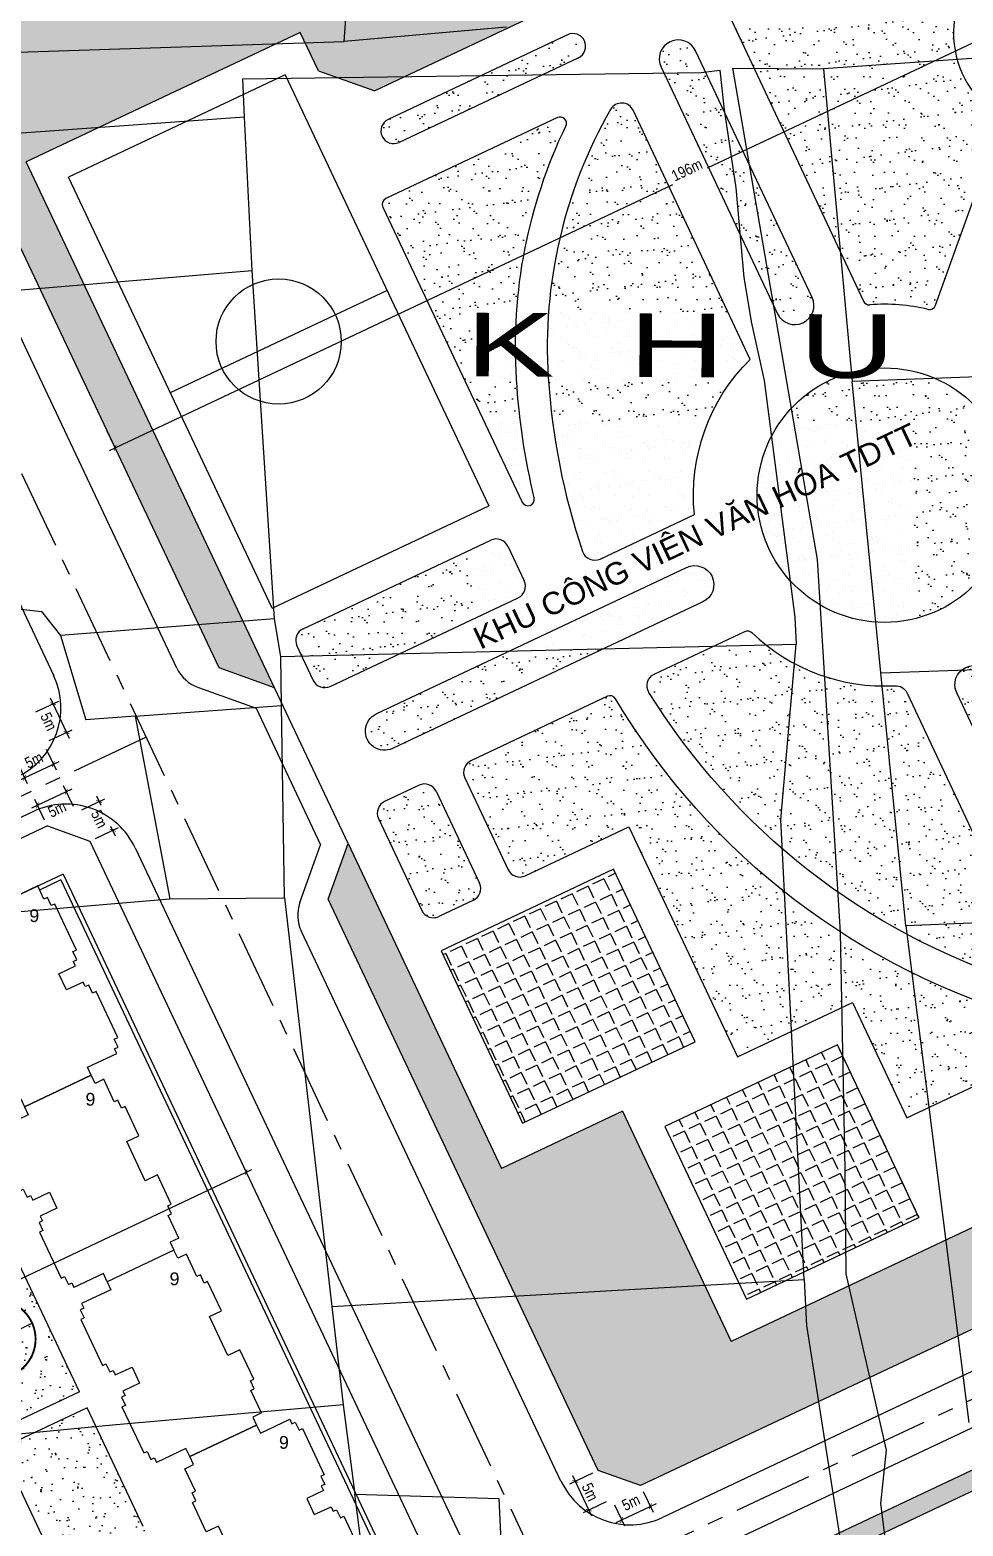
# Model space of a CAD drawing. Extents: x 597165 to 598689, y 1181586 to 1183364.
# Drawn here: x 597541.5 to 597688.1, y 1182225.7 to 1182460.9 of the extents above; entities that cross this region are included whole.
import ezdxf
from ezdxf.enums import TextEntityAlignment as Align

# ---------------------------------------------------------------- set-up
doc = ezdxf.new("R2010")
doc.units = 0
doc.header["$MEASUREMENT"] = 0
doc.linetypes.add('CENTER', pattern=[2, 1.25, -0.25, 0.25, -0.25])
doc.layers.get('0').update_dxf_attribs({"linetype": 'CONTINUOUS'})
doc.layers.get('DEFPOINTS').update_dxf_attribs({"color": 8, "linetype": 'CONTINUOUS'})
for name, color, linetype in [('DIM-T', 7, 'CONTINUOUS'), ('DTEXT', 7, 'CONTINUOUS'), ('HA-CAY-XANH-KO', 3, 'CONTINUOUS'), ('HA-SAN', 41, 'CONTINUOUS'), ('NEN-HT', 8, 'CONTINUOUS'), ('NET-04', 4, 'CONTINUOUS'), ('NET-LE-CO', 3, 'CONTINUOUS'), ('NET-LENGOAI', 4, 'CONTINUOUS'), ('NET-LETRONG', 5, 'CONTINUOUS'), ('NET-TIM', 2, 'CENTER')]:
    doc.layers.add(name, color=color, linetype=linetype)
doc.styles.add('VHEL-B', font='VHELVEB.TTF')
doc.styles.add('VHEL-C-R', font='VHELVCN.TTF')
doc.styles.add('VHEL-R', font='VHELVEN.TTF')
doc.dimstyles.new('TL1000', dxfattribs={"dimscale": 0, "dimtxt": 2, "dimasz": 0.7, "dimexe": 1, "dimexo": 1, "dimgap": 0.5, "dimtad": 1, "dimdec": 1, "dimzin": 12, "dimtxsty": 'VHEL-C-R', "dimblk1": 'ARCHTICK', "dimblk2": 'ARCHTICK', "dimsah": 1, "dimcen": -0.09, "dimdle": 1, "dimclrd": 256, "dimclre": 256, "dimclrt": 256, "dimazin": 3, "dimtfac": 0.005, "dimtdec": 1, "dimtix": 1, "dimtmove": 0, "dimatfit": 3, "dimtolj": 1, "dimtzin": 0})
pattern_1 = [(37.26582263, (0, 0), (-0.11023521, 3.854130278), [0, -3.04, 0, -3.4, 0, -3.25]), (7.26582263, (0, 0), (3.562592942, 5.629778284), [0, -1.64, 0, -2.74, 0, -1.05]), (327.26582263, (-2.46, 0.01), (6.228277961, -0.014137947), [0, -1, 0, -3.6, 0, -4.7]), (317.26582263, (-2.46, 0.01), (6.019377384, 1.73076346), [0, -0.5, 0, -2.36, 0, -2.7])]

# ---------------------------------------------------------------- blocks, each defined once
blk = doc.blocks.new('_ARCHTICK')
at = {"color": 0, "linetype": 'BYBLOCK', "const_width": 0.15}
blk.add_lwpolyline([(-0.5, -0.5), (0.5, 0.5)], dxfattribs=at)
blk = doc.blocks.new('*D189')
at = {"linetype": 'BYBLOCK'}
for p, q in [((597662.85, 1182530.97), (597659.23, 1182529.26)), ((597659.71, 1182530.59), (597771.36, 1182294.22)), ((597773.64, 1182296.4), (597770.03, 1182294.69))]:
    blk.add_line(p, q, dxfattribs=at)
at = {"layer": 'DEFPOINTS', "color": 0, "linetype": 'BYBLOCK'}
for p in [(597663.75, 1182531.4), (597774.55, 1182296.83), (597770.93, 1182295.12)]:
    blk.add_point(p, dxfattribs=at)
at = {"linetype": 'BYBLOCK', "xscale": 0.7, "yscale": 0.7, "zscale": 0.7}
for p, rotation in [((597660.14, 1182529.69), 115.2825172520224), ((597770.93, 1182295.12), 295.2825172520224)]:
    blk.add_blockref('_ARCHTICK', p, dxfattribs=dict(at, rotation=rotation))
at = {"linetype": 'BYBLOCK', "insert": (597716.79, 1182413), "char_height": 1.75, "attachment_point": 5, "rotation": 295.2825, "style": 'VHEL-C-R'}
blk.add_mtext('\\A1;259.4m', dxfattribs=at)
blk = doc.blocks.new('*D188')
at = {"linetype": 'BYBLOCK'}
for p, q in [((597730.79, 1182481.59), (597732.5, 1182477.97)), ((597732.98, 1182479.3), (597647.9, 1182439.12)), ((597553.94, 1182394.74), (597642.46, 1182436.55)), ((597553.56, 1182397.88), (597555.27, 1182394.26))]:
    blk.add_line(p, q, dxfattribs=at)
at = {"layer": 'DEFPOINTS', "color": 0, "linetype": 'BYBLOCK'}
for p in [(597730.36, 1182482.49), (597732.07, 1182478.87), (597553.14, 1182398.78)]:
    blk.add_point(p, dxfattribs=at)
at = {"linetype": 'BYBLOCK', "xscale": 0.7, "yscale": 0.7, "zscale": 0.7}
for p, rotation in [((597732.07, 1182478.87), 25.28251725400536), ((597554.85, 1182395.17), 205.2825172540053)]:
    blk.add_blockref('_ARCHTICK', p, dxfattribs=dict(at, rotation=rotation))
at = {"linetype": 'BYBLOCK', "insert": (597644.69, 1182438.87), "char_height": 1.75, "attachment_point": 5, "rotation": 25.2825, "style": 'VHEL-C-R'}
blk.add_mtext('\\A1;196m', dxfattribs=at)
blk = doc.blocks.new('*D134')
at = {"linetype": 'BYBLOCK'}
for p, q in [((597544.02, 1182347.83), (597545.56, 1182344.57)), ((597539.5, 1182345.7), (597541.04, 1182342.44)), ((597539.71, 1182342.91), (597546.04, 1182345.9))]:
    blk.add_line(p, q, dxfattribs=at)
at = {"layer": 'DEFPOINTS', "color": 0, "linetype": 'BYBLOCK'}
for p in [(597543.6, 1182348.74), (597539.08, 1182346.6), (597545.14, 1182345.48)]:
    blk.add_point(p, dxfattribs=at)
at = {"linetype": 'BYBLOCK', "xscale": 0.7, "yscale": 0.7, "zscale": 0.7}
for p, rotation in [((597540.62, 1182343.34), 205.282517252757), ((597545.14, 1182345.48), 25.28251725275693)]:
    blk.add_blockref('_ARCHTICK', p, dxfattribs=dict(at, rotation=rotation))
at = {"linetype": 'BYBLOCK', "insert": (597542.08, 1182346.1), "char_height": 1.75, "attachment_point": 5, "rotation": 25.2825, "style": 'VHEL-C-R'}
blk.add_mtext('\\A1;5m', dxfattribs=at)
blk = doc.blocks.new('*D133')
at = {"linetype": 'BYBLOCK'}
for p, q in [((597544.65, 1182355.87), (597547.64, 1182349.54)), ((597542.37, 1182353.69), (597545.98, 1182355.39)), ((597544.5, 1182349.16), (597548.12, 1182350.87))]:
    blk.add_line(p, q, dxfattribs=at)
at = {"layer": 'DEFPOINTS', "color": 0, "linetype": 'BYBLOCK'}
for p in [(597541.46, 1182353.26), (597543.6, 1182348.74), (597547.21, 1182350.45)]:
    blk.add_point(p, dxfattribs=at)
at = {"linetype": 'BYBLOCK', "xscale": 0.7, "yscale": 0.7, "zscale": 0.7}
for p, rotation in [((597545.08, 1182354.97), 115.2825172599943), ((597547.21, 1182350.45), 295.2825172599943)]:
    blk.add_blockref('_ARCHTICK', p, dxfattribs=dict(at, rotation=rotation))
at = {"linetype": 'BYBLOCK', "insert": (597544.41, 1182352.16), "char_height": 1.75, "attachment_point": 5, "rotation": 295.2825, "style": 'VHEL-C-R'}
blk.add_mtext('\\A1;5m', dxfattribs=at)
blk = doc.blocks.new('*D132')
at = {"linetype": 'BYBLOCK'}
for p, q in [((597541.76, 1182338.58), (597548.09, 1182341.57)), ((597548.3, 1182338.79), (597546.76, 1182342.05)), ((597543.77, 1182336.66), (597542.23, 1182339.92))]:
    blk.add_line(p, q, dxfattribs=at)
at = {"layer": 'DEFPOINTS', "color": 0, "linetype": 'BYBLOCK'}
for p in [(597547.18, 1182341.15), (597548.72, 1182337.89), (597544.2, 1182335.75)]:
    blk.add_point(p, dxfattribs=at)
at = {"linetype": 'BYBLOCK', "xscale": 0.7, "yscale": 0.7, "zscale": 0.7}
for p, rotation in [((597547.18, 1182341.15), 25.28251725872136), ((597542.66, 1182339.01), 205.2825172587214)]:
    blk.add_blockref('_ARCHTICK', p, dxfattribs=dict(at, rotation=rotation))
at = {"linetype": 'BYBLOCK', "insert": (597545.72, 1182338.39), "char_height": 1.75, "attachment_point": 5, "rotation": 25.2825, "style": 'VHEL-C-R'}
blk.add_mtext('\\A1;5m', dxfattribs=at)
blk = doc.blocks.new('*D131')
at = {"linetype": 'BYBLOCK'}
for p, q in [((597549.63, 1182338.31), (597553.24, 1182340.02)), ((597551.91, 1182340.5), (597552.61, 1182339.02)), ((597551.76, 1182333.79), (597555.38, 1182335.5)), ((597554.9, 1182334.17), (597554.2, 1182335.65))]:
    blk.add_line(p, q, dxfattribs=at)
at = {"layer": 'DEFPOINTS', "color": 0, "linetype": 'BYBLOCK'}
for p in [(597552.34, 1182339.6), (597548.72, 1182337.89), (597550.86, 1182333.37)]:
    blk.add_point(p, dxfattribs=at)
at = {"linetype": 'BYBLOCK', "xscale": 0.7, "yscale": 0.7, "zscale": 0.7}
for p, rotation in [((597552.34, 1182339.6), 115.2825172516175), ((597554.47, 1182335.07), 295.2825172516174)]:
    blk.add_blockref('_ARCHTICK', p, dxfattribs=dict(at, rotation=rotation))
at = {"linetype": 'BYBLOCK', "insert": (597552.36, 1182336.84), "char_height": 1.75, "attachment_point": 5, "rotation": 295.2825, "style": 'VHEL-C-R'}
blk.add_mtext('\\A1;5m', dxfattribs=at)
blk = doc.blocks.new('*D105')
at = {"linetype": 'BYBLOCK'}
for p, q in [((597637.84, 1182231.15), (597639.38, 1182227.89)), ((597633.32, 1182229.02), (597634.86, 1182225.76)), ((597639.86, 1182229.22), (597633.53, 1182226.23))]:
    blk.add_line(p, q, dxfattribs=at)
at = {"layer": 'DEFPOINTS', "color": 0, "linetype": 'BYBLOCK'}
for p in [(597637.41, 1182232.06), (597632.89, 1182229.92), (597634.43, 1182226.66)]:
    blk.add_point(p, dxfattribs=at)
at = {"linetype": 'BYBLOCK', "xscale": 0.7, "yscale": 0.7, "zscale": 0.7}
for p, rotation in [((597638.95, 1182228.8), 25.28251725402993), ((597634.43, 1182226.66), 205.2825172540299)]:
    blk.add_blockref('_ARCHTICK', p, dxfattribs=dict(at, rotation=rotation))
at = {"linetype": 'BYBLOCK', "insert": (597635.9, 1182229.42), "char_height": 1.75, "attachment_point": 5, "rotation": 25.2825, "style": 'VHEL-C-R'}
blk.add_mtext('\\A1;5m', dxfattribs=at)
blk = doc.blocks.new('*D104')
at = {"linetype": 'BYBLOCK'}
for p, q in [((597629.85, 1182234.02), (597626.24, 1182232.31)), ((597626.71, 1182233.64), (597629.7, 1182227.31)), ((597631.99, 1182229.49), (597628.37, 1182227.79))]:
    blk.add_line(p, q, dxfattribs=at)
at = {"layer": 'DEFPOINTS', "color": 0, "linetype": 'BYBLOCK'}
for p in [(597630.76, 1182234.44), (597632.89, 1182229.92), (597629.28, 1182228.21)]:
    blk.add_point(p, dxfattribs=at)
at = {"linetype": 'BYBLOCK', "xscale": 0.7, "yscale": 0.7, "zscale": 0.7}
for p, rotation in [((597627.14, 1182232.73), 115.2825172467925), ((597629.28, 1182228.21), 295.2825172467925)]:
    blk.add_blockref('_ARCHTICK', p, dxfattribs=dict(at, rotation=rotation))
at = {"linetype": 'BYBLOCK', "insert": (597629.47, 1182231.07), "char_height": 1.75, "attachment_point": 5, "rotation": 295.2825, "style": 'VHEL-C-R'}
blk.add_mtext('\\A1;5m', dxfattribs=at)
blk = doc.blocks.new('A$C4397129B')
at = {"layer": 'NET-04', "linetype": 'CONTINUOUS'}
for p, q in [((0, 19.4), (0, 1.2)), ((2.3, 19.4), (0, 19.4)), ((2.3, 20), (2.3, 19.4)), ((3.7, 20), (2.3, 20)), ((3.7, 20.6), (3.7, 20)), ((11.7, 20.6), (3.7, 20.6)), ((11.7, 20), (11.7, 20.6)), ((13.1, 20), (11.7, 20)), ((13.1, 19.4), (13.1, 20)), ((13.9, 19.4), (13.1, 19.4)), ((13.9, 16.5), (13.9, 19.4)), ((16.7, 19.4), (16.7, 16.5)), ((17.5, 19.4), (16.7, 19.4)), ((17.5, 20), (17.5, 19.4)), ((18.9, 20), (17.5, 20)), ((18.9, 20.6), (18.9, 20)), ((26.9, 20.6), (18.9, 20.6)), ((26.9, 20), (26.9, 20.6)), ((28.3, 20), (26.9, 20)), ((28.3, 19.4), (28.3, 20)), ((29.1, 19.4), (28.3, 19.4)), ((29.1, 14.3), (29.1, 19.4)), ((16.7, 16.5), (13.9, 16.5)), ((30.5, 14.3), (29.1, 14.3)), ((30.5, 2.7), (30.5, 14.3)), ((29.1, 2.7), (30.5, 2.7)), ((29.1, 1.2), (29.1, 2.7)), ((0, 1.2), (5.4, 1.2)), ((5.4, 1.2), (5.4, 0.6)), ((5.4, 0.6), (6.8, 0.6)), ((6.8, 0.6), (6.8, 0)), ((6.8, 0), (11.9, 0)), ((11.9, 2.1), (18.7, 2.1)), ((11.9, 0), (11.9, 2.1)), ((18.7, 2.1), (18.7, 0)), ((18.7, 0), (23.8, 0)), ((23.8, 0.6), (25.2, 0.6)), ((23.8, 0), (23.8, 0.6)), ((25.2, 1.2), (29.1, 1.2)), ((25.2, 0.6), (25.2, 1.2))]:
    blk.add_line(p, q, dxfattribs=at)
blk = doc.blocks.new('A$C48067FD1')
at = {"layer": 'NET-04', "linetype": 'CONTINUOUS'}
for p, q in [((1.4, 19.4), (2.2, 19.4)), ((1.4, 14.3), (1.4, 19.4)), ((2.2, 20), (3.6, 20)), ((2.2, 19.4), (2.2, 20)), ((3.6, 20.6), (11.6, 20.6)), ((3.6, 20), (3.6, 20.6)), ((11.6, 20.6), (11.6, 20)), ((11.6, 20), (13, 20)), ((13, 20), (13, 19.4)), ((13, 19.4), (13.8, 19.4)), ((13.8, 19.4), (13.8, 16.5)), ((16.6, 19.4), (17.4, 19.4)), ((16.6, 16.5), (16.6, 19.4)), ((17.4, 20), (18.8, 20)), ((17.4, 19.4), (17.4, 20)), ((18.8, 20.6), (26.8, 20.6)), ((18.8, 20), (18.8, 20.6)), ((26.8, 20.6), (26.8, 20)), ((26.8, 20), (28.2, 20)), ((28.2, 20), (28.2, 19.4)), ((28.2, 19.4), (29, 19.4)), ((29, 14.3), (29, 19.4)), ((13.8, 16.5), (16.6, 16.5)), ((0, 14.3), (1.4, 14.3)), ((0, 2.7), (0, 14.3)), ((30.4, 14.3), (29, 14.3)), ((30.4, 2.7), (30.4, 14.3)), ((1.4, 2.7), (0, 2.7)), ((1.4, 1.2), (1.4, 2.7)), ((29, 1.2), (29, 2.7)), ((29, 2.7), (30.4, 2.7)), ((5.3, 1.2), (1.4, 1.2)), ((5.3, 0.6), (5.3, 1.2)), ((6.7, 0.6), (5.3, 0.6)), ((6.7, 0), (6.7, 0.6)), ((11.8, 2.1), (11.8, 0)), ((18.6, 2.1), (11.8, 2.1)), ((18.6, 0), (18.6, 2.1)), ((23.7, 0.6), (23.7, 0)), ((25.1, 0.6), (23.7, 0.6)), ((25.1, 1.2), (25.1, 0.6)), ((29, 1.2), (25.1, 1.2)), ((11.8, 0), (6.7, 0)), ((23.7, 0), (18.6, 0))]:
    blk.add_line(p, q, dxfattribs=at)
blk = doc.blocks.new('*D18')
at = {"linetype": 'BYBLOCK'}
blk.add_line((597486.1, 1182239.13), (597576.34, 1182281.75), dxfattribs=at)
at = {"layer": 'DEFPOINTS', "color": 0, "linetype": 'BYBLOCK'}
for p in [(597575.44, 1182281.33), (597575.44, 1182281.33), (597487, 1182239.56)]:
    blk.add_point(p, dxfattribs=at)
at = {"linetype": 'BYBLOCK', "xscale": 0.7, "yscale": 0.7, "zscale": 0.7}
for p, rotation in [((597575.44, 1182281.33), 25.28251725419322), ((597487, 1182239.56), 205.2825172541933)]:
    blk.add_blockref('_ARCHTICK', p, dxfattribs=dict(at, rotation=rotation))
at = {"linetype": 'BYBLOCK', "insert": (597530.57, 1182261.82), "char_height": 2, "attachment_point": 5, "rotation": 25.2825, "style": 'VHEL-C-R'}
blk.add_mtext('\\A1;97.8m', dxfattribs=at)
blk = doc.blocks.new('*D15')
at = {"linetype": 'BYBLOCK'}
for p, q in [((597493.48, 1182311.8), (597489.87, 1182310.09)), ((597490.34, 1182311.42), (597549.95, 1182185.22)), ((597552.24, 1182187.4), (597548.62, 1182185.69))]:
    blk.add_line(p, q, dxfattribs=at)
at = {"layer": 'DEFPOINTS', "color": 0, "linetype": 'BYBLOCK'}
for p in [(597494.39, 1182312.22), (597553.14, 1182187.83), (597549.53, 1182186.12)]:
    blk.add_point(p, dxfattribs=at)
at = {"linetype": 'BYBLOCK', "xscale": 0.7, "yscale": 0.7, "zscale": 0.7}
for p, rotation in [((597490.77, 1182310.52), 115.2825172548852), ((597549.53, 1182186.12), 295.2825172548852)]:
    blk.add_blockref('_ARCHTICK', p, dxfattribs=dict(at, rotation=rotation))
at = {"linetype": 'BYBLOCK', "insert": (597517.77, 1182247.7), "char_height": 2, "attachment_point": 5, "rotation": 295.2825, "style": 'VHEL-C-R'}
blk.add_mtext('\\A1;137.6m', dxfattribs=at)

msp = doc.modelspace()

# ---------------------------------------------------------------- hatches: boundary and pattern name
at = {"layer": 'HA-CAY-XANH-KO'}
h = msp.add_hatch(dxfattribs=at)
h.set_pattern_fill('AR-SAND', color=256, scale=2, angle=359.765823, style=0)
h.set_pattern_definition([(242.54834, (597971.2955, 1182505.2794), (1.745706, -3.437875), [0, -3.04, 0, -3.4, 0, -3.25]), (212.5483, (597971.2955, 1182505.2794), (-0.816966, -6.61204), [0, -1.64, 0, -2.74, 0, -1.05]), (172.5483, (597973.524, 1182506.321), (-5.637727, -2.647202), [0, -1, 0, -3.6, 0, -4.7]), (162.5483, (597973.524, 1182506.321), (-4.70362, -4.135746), [0, -0.5, 0, -2.36, 0, -2.7])])
h.paths.add_polyline_path([(597579.9014, 1182357.456), (597540.8538, 1182440.1272), (597583.947, 1182460.4811), (597586.7906, 1182454.4607), (597595.6352, 1182451.2908), (597625.8891, 1182465.5805, 0.41364605), (597626.8451, 1182468.2396), (597613.9379, 1182495.7041), (597599.7597, 1182489.0074), (597585.1154, 1182494.2558), (597526.6225, 1182466.6282), (597524.2369, 1182459.9717), (597571.1815, 1182360.5812)])
h.paths.add_polyline_path([(597724.7535, 1182421.9685), (597743.4807, 1182430.8139), (597714.1796, 1182492.8066, -0.41429262), (597710.8873, 1182493.986, -1), (597715.3587, 1182496.098, -0.41413451), (597714.1796, 1182492.8066), (597743.4807, 1182430.8139), (597749.0954, 1182433.4658), (597695.7101, 1182546.4924), (597651.4067, 1182525.5668), (597646.1583, 1182510.9226), (597632.0222, 1182504.2458), (597644.9458, 1182476.7462, 0.41424278), (597647.6067, 1182475.7868, -0.00002494), (597647.6066, 1182475.7868), (597681.0266, 1182491.4927, -0.41421356), (597691.6695, 1182487.655), (597697.6446, 1182474.9409, -0.84664775), (597710.3607, 1182447.8829), (597722.0892, 1182422.9263, 0.4147813)])
h.paths.add_polyline_path([(597696.1335, 1182498.3635), (597716.3778, 1182498.2808), (597716.4004, 1182503.8232), (597696.1562, 1182503.9059)], flags=24)
h = msp.add_hatch(dxfattribs=at)
h.set_pattern_fill('AR-SAND', color=256, scale=2, angle=359.765823, style=0)
h.set_pattern_definition(pattern_1)
h.paths.add_polyline_path([(597693.1194, 1182472.8143), (597687.11, 1182485.6015, 0.41421356), (597683.1189, 1182487.0406), (597649.6988, 1182471.3347, 0.41421356), (597648.7394, 1182468.674), (597655.1742, 1182454.9817)])
h.paths.add_polyline_path([(597683.7595, 1182417.5892), (597694.3432, 1182447.12, -0.55500754), (597693.1194, 1182472.8143), (597664.1945, 1182459.2208)])
h = msp.add_hatch(dxfattribs=at)
h.set_pattern_fill('AR-SAND', color=256, scale=2, angle=359.765823, style=0)
h.set_pattern_definition(pattern_1)
h.paths.add_polyline_path([(597627.6329, 1182456.493, 1), (597625.9246, 1182460.1098), (597597.7543, 1182446.8043, 1), (597599.4626, 1182443.1874)])
edge = h.paths.add_edge_path()
edge.add_line((597628.3035, 1182378.8803), (597628.3035, 1182378.8803))
edge.add_arc((597630.1985, 1182379.5197), 2, 198.647, 295.282517)
edge.add_line((597631.0527, 1182377.7113), (597631.0527, 1182377.7113))
edge.add_line((597631.0527, 1182377.7113), (597645.8751, 1182384.7123))
edge.add_arc((597675.7209, 1182387.7499), 30, 134.6427, 185.811297, ccw=False)
edge.add_line((597654.6404, 1182409.095), (597654.6404, 1182409.095))
edge.add_line((597654.6404, 1182409.095), (597636.2468, 1182448.234))
edge.add_arc((597634.4367, 1182447.3833), 2, 25.171479, 150.149248)
edge.add_arc((597697.7515, 1182411.0481), 75, 150.149248, 183.669745)
edge.add_line((597622.9052, 1182406.2477), (597622.9052, 1182406.2477))
edge.add_arc((597729.7022, 1182413.0973), 107.0164, 183.669745, 198.647)
edge = h.paths.add_edge_path()
edge.add_arc((597697.7515, 1182411.0481), 80, 154.289598, 183.669745)
edge.add_line((597617.9155, 1182405.9277), (597617.9155, 1182405.9277))
edge.add_arc((597729.7022, 1182413.0973), 112.0164, 183.669745, 193.307525)
edge.add_arc((597619.7205, 1182387.0835), 1, -154.717483, 13.307525, ccw=False)
edge.add_line((597618.8162, 1182386.6564), (597596.9129, 1182433.0299))
edge.add_arc((597597.8171, 1182433.457), 1, 115.282517, 205.282517, ccw=False)
edge.add_line((597597.39, 1182434.3612), (597624.3435, 1182447.092))
edge.add_arc((597624.7706, 1182446.1878), 1, -25.710402, 115.282517, ccw=False)
edge = h.paths.add_edge_path(flags=16)
edge.add_arc((597697.7515, 1182411.0481), 80, 154.289598, 183.669745)
edge.add_line((597617.9155, 1182405.9277), (597617.9155, 1182405.9277))
edge.add_arc((597729.7022, 1182413.0973), 112.0164, 183.669745, 193.307525)
edge.add_arc((597619.7205, 1182387.0835), 1, -154.717483, 13.307525, ccw=False)
edge.add_line((597618.8162, 1182386.6564), (597596.9129, 1182433.0299))
edge.add_arc((597597.8171, 1182433.457), 1, 115.282517, 205.282517, ccw=False)
edge.add_line((597597.39, 1182434.3612), (597624.3435, 1182447.092))
edge.add_arc((597624.7706, 1182446.1878), 1, -25.710402, 115.282517, ccw=False)
edge = h.paths.add_edge_path(flags=0)
edge.add_line((597624.3435, 1182447.092), (597624.3435, 1182447.092))
edge.add_line((597620.6936, 1182387.3137), (597620.6936, 1182387.3137))
edge.add_line((597618.8162, 1182386.6564), (597618.8162, 1182386.6564))
h = msp.add_hatch(dxfattribs=at)
h.set_pattern_fill('AR-SAND', color=256, scale=2, angle=359.765823, style=0)
h.set_pattern_definition(pattern_1)
h.paths.add_polyline_path([(597658.9356, 1182416.2632, 0.9998796), (597664.3606, 1182418.8264), (597646.0485, 1182457.5843, 0.9998796), (597640.6235, 1182455.0212)])
h.paths.add_polyline_path([(597646.8113, 1182386.2413), (597705.345, 1182386.0021), (597705.3611, 1182389.9609), (597646.8275, 1182390.2002)], flags=9)
h = msp.add_hatch(dxfattribs=at)
h.set_pattern_fill('AR-SAND', color=256, scale=2, angle=359.765823, style=0)
h.set_pattern_definition(pattern_1)
h.paths.add_polyline_path([(597673.4257, 1182417.662, -0.07704555), (597682.5892, 1182416.9531, 0.38144743), (597683.7595, 1182417.5892), (597681.4644, 1182422.4728), (597672.4441, 1182418.2337, 0.31154267)])
h.paths.add_polyline_path([(597664.1945, 1182459.2208), (597655.1742, 1182454.9817), (597672.4441, 1182418.2337), (597681.4644, 1182422.4728)])
h = msp.add_hatch(dxfattribs=at)
h.set_pattern_fill('AR-SAND', color=256, scale=2, angle=359.765823, style=0)
h.set_pattern_definition(pattern_1)
edge = h.paths.add_edge_path()
edge.add_arc((597697.7515, 1182411.0481), 80, 154.289598, 183.669745, ccw=False)
edge.add_arc((597624.7706, 1182446.1878), 1, 334.289598, 475.282517)
edge.add_line((597624.3435, 1182447.092), (597624.3435, 1182447.092))
edge.add_line((597624.3435, 1182447.092), (597597.39, 1182434.3612))
edge.add_arc((597597.8171, 1182433.457), 1, 115.282517, 205.282517)
edge.add_line((597596.9129, 1182433.0299), (597618.8162, 1182386.6564))
edge.add_line((597618.8162, 1182386.6564), (597618.8162, 1182386.6564))
edge.add_arc((597619.7205, 1182387.0835), 1, 205.282517, 373.307525)
edge.add_line((597620.6936, 1182387.3137), (597620.6936, 1182387.3137))
edge.add_arc((597729.7022, 1182413.0973), 112.0164, 183.669745, 193.307525, ccw=False)
h = msp.add_hatch(dxfattribs=at)
h.set_pattern_fill('AR-SAND', color=256, scale=2, angle=359.765823, style=0)
h.set_pattern_definition(pattern_1)
h.paths.add_polyline_path([(597753.0888, 1182385.5849, -0.41421356), (597755.7514, 1182384.6307), (597785.3268, 1182322.0139, -0.41421356), (597783.5376, 1182317.0216), (597733.3543, 1182293.3188, 0.41364605), (597732.3984, 1182290.6597), (597733.0036, 1182289.3718), (597746.5184, 1182295.7552), (597761.1627, 1182290.5068), (597806.7294, 1182312.029, 0.41421356), (597808.5186, 1182317.0214), (597761.2539, 1182417.0899), (597752.0273, 1182412.7319), (597796.4074, 1182318.8365, -0.55031152), (597803.544, 1182314.316, -1), (597793.544, 1182314.316, -0.2900633), (597796.4074, 1182318.8365), (597752.0273, 1182412.7319), (597733.3696, 1182403.9194, 0.42078461), (597732.4349, 1182401.2166, -0.00559574), (597732.4154, 1182401.2569), (597741.3841, 1182382.2684, 0.29013646), (597743.1925, 1182381.1225, 0.11076548), (597744.0467, 1182381.3141)])
h.paths.add_polyline_path([(597634.5643, 1182290.8952), (597615.5759, 1182281.9265), (597591.4588, 1182332.9868), (597588.3336, 1182324.2668), (597630.7593, 1182234.4437), (597637.4158, 1182232.0581), (597696.0978, 1182259.775), (597701.3463, 1182274.4193), (597714.9193, 1182280.8302), (597714.3174, 1182282.111, 0.4147813), (597711.6531, 1182283.0688), (597651.6476, 1182254.7267)])
h.paths.add_polyline_path([(597784.6041, 1182304.8138), (597800.8115, 1182304.7476), (597800.8309, 1182309.4983), (597784.6235, 1182309.5645)], flags=24)
h = msp.add_hatch(dxfattribs=at)
h.set_pattern_fill('AR-SAND', color=256, scale=2, angle=359.765823, style=0)
h.set_pattern_definition(pattern_1)
h.paths.add_polyline_path([(597695.7209, 1182387.7499, 1), (597655.7209, 1182387.7499, 1)])
h = msp.add_hatch(dxfattribs=at)
h.set_pattern_fill('AR-SAND', color=256, scale=2, angle=359.765823, style=0)
h.set_pattern_definition(pattern_1)
h.paths.add_polyline_path([(597584.3722, 1182366.7223, 0.41421356), (597583.4179, 1182364.0597), (597585.9804, 1182358.6345, 0.41421356), (597588.643, 1182357.6802), (597618.173, 1182371.6279, 0.41421356), (597619.1273, 1182374.2905), (597616.5648, 1182379.7158, 0.41421356), (597613.9022, 1182380.6701)])
h.paths.add_polyline_path([(597603.0637, 1182322.4659, 0.41421356), (597605.7263, 1182321.5117), (597611.1516, 1182324.0742, 0.41421356), (597612.1058, 1182326.7368), (597605.2725, 1182341.2042, 0.41421356), (597602.6099, 1182342.1584), (597597.1847, 1182339.5959, 0.41421356), (597596.2304, 1182336.9333)])
h = msp.add_hatch(dxfattribs=at)
h.set_pattern_fill('AR-SAND', color=256, scale=2, angle=359.765823, style=0)
h.set_pattern_definition(pattern_1)
edge = h.paths.add_edge_path()
edge.add_arc((597645.9257, 1182373.6769), 3, -64.717483, 115.282517, ccw=False)
edge.add_line((597647.207, 1182370.9642), (597598.4527, 1182347.9364))
edge.add_arc((597597.1715, 1182350.6491), 3, 115.282517, 295.282517, ccw=False)
edge.add_line((597595.8903, 1182353.3617), (597644.6445, 1182376.3895))
h = msp.add_hatch(dxfattribs=at)
h.set_pattern_fill('AR-SAND', color=256, scale=2, angle=359.765823, style=0)
h.set_pattern_definition(pattern_1)
edge = h.paths.add_edge_path()
edge.add_arc((597729.7022, 1182413.0973), 107.0164, 211.769805, 252.16019, ccw=False)
edge.add_line((597638.7201, 1182356.7524), (597638.7201, 1182356.7524))
edge.add_arc((597640.4204, 1182357.8054), 2, 115.282517, 211.769805, ccw=False)
edge.add_line((597639.5662, 1182359.6138), (597653.7852, 1182366.3298))
edge.add_arc((597654.2123, 1182365.4255), 1, 46.066077, 115.282517, ccw=False)
edge.add_arc((597675.7209, 1182387.7499), 30, 226.066077, 273.147166)
edge.add_line((597677.368, 1182357.7951), (597677.368, 1182357.7951))
edge.add_arc((597677.4778, 1182355.7982), 2, 25.171479, 93.147166, ccw=False)
edge.add_line((597679.2879, 1182356.6488), (597679.2879, 1182356.6488))
edge.add_line((597679.2879, 1182356.6488), (597699.3398, 1182313.9811))
edge.add_arc((597697.5297, 1182313.1304), 2, -107.83981, 25.171479, ccw=False)
h = msp.add_hatch(dxfattribs=at)
h.set_pattern_fill('AR-SAND', color=256, scale=2, angle=359.765823, style=0)
h.set_pattern_definition(pattern_1)
h.paths.add_polyline_path([(597692.5066, 1182359.2359, 0.9998795), (597687.081, 1182356.6741), (597708.7562, 1182310.7693, 0.99987943), (597714.1818, 1182313.3311)])
h = msp.add_hatch(dxfattribs=at)
h.set_pattern_fill('AR-SAND', color=256, scale=2, angle=359.765823, style=0)
h.set_pattern_definition(pattern_1)
edge = h.paths.add_edge_path()
edge.add_arc((597729.7022, 1182413.0973), 112.0164, 210.799275, 254.328897, ccw=False)
edge.add_line((597633.4839, 1182355.7413), (597633.4839, 1182355.7413))
edge.add_arc((597632.6249, 1182355.2293), 1, 30.799275, 115.282517)
edge.add_line((597632.1978, 1182356.1335), (597610.7479, 1182346.0022))
edge.add_arc((597611.602, 1182344.1937), 2, 115.282517, 205.282517)
edge.add_line((597609.7936, 1182343.3396), (597616.6269, 1182328.8722))
edge.add_arc((597618.4353, 1182329.7263), 2, 205.282517, 295.282517)
edge.add_line((597619.2895, 1182327.9179), (597635.5653, 1182335.6054))
edge.add_line((597635.5653, 1182335.6054), (597652.6486, 1182299.4369))
edge.add_line((597652.6486, 1182299.4369), (597670.7329, 1182307.9785))
edge.add_line((597670.7329, 1182307.9785), (597679.2745, 1182289.8943))
edge.add_line((597679.2745, 1182289.8943), (597699.9158, 1182299.6437))
edge.add_arc((597698.6346, 1182302.3563), 3, 295.282517, 434.328897)
h = msp.add_hatch(dxfattribs=at)
h.set_pattern_fill('AR-SAND', color=256, scale=2, angle=359.765823, style=0)
h.set_pattern_definition(pattern_1)
h.paths.add_polyline_path([(597661.1173, 1182170.1682), (597664.7342, 1182171.8765), (597647.615, 1182208.1211, -0.41421356), (597649.0464, 1182212.115), (597710.5326, 1182241.1565, -0.41421356), (597714.5265, 1182239.7251), (597756.4275, 1182151.0128, -0.41421356), (597754.9961, 1182147.0189), (597693.5099, 1182117.9774, -0.41421356), (597689.516, 1182119.4088), (597669.8592, 1182161.026), (597666.2423, 1182159.3176), (597684.7372, 1182120.1605), (597691.6542, 1182117.1009), (597721.1804, 1182126.1258), (597759.255, 1182138.1106), (597761.8889, 1182144.133), (597715.9078, 1182241.4834), (597709.2514, 1182243.8691), (597645.9567, 1182213.9735), (597643.571, 1182207.317)])
at = {"layer": 'HA-SAN', "ltscale": 0.5}
h = msp.add_hatch(dxfattribs=at)
h.set_pattern_fill('ANGLE,_O', color=256, scale=10, angle=-154.717483)
h.set_pattern_definition([(205.28251725, (241162.1506, 1186.709), (1.1744754434, -2.486585497), [2, -0.75]), (295.28251725, (241162.1506, 1186.709), (2.486585497, 1.1744754434), [2, -0.75])])
h.paths.add_polyline_path([(597606.0533, 1182316.1365), (597618.8657, 1182289.0101), (597645.9921, 1182301.8225), (597633.1797, 1182328.9489)])
h.paths.add_polyline_path([(597654.0333, 1182261.3832), (597681.1597, 1182274.1956), (597668.3472, 1182301.322), (597641.2208, 1182288.5096)])
at = {"layer": 'NET-LE-CO'}
h = msp.add_hatch(dxfattribs=at)
h.set_pattern_fill('AR-SAND', color=256, scale=2, angle=295.282517, style=0)
h.set_pattern_definition([(332.78251725, (0, 0), (3.43071119, 1.7597422335), [0, -3.04, 0, -3.4, 0, -3.25]), (302.78251725, (0, 0), (6.615321277, -0.789934427), [0, -1.64, 0, -2.74, 0, -1.05]), (262.78251725, (-1.0506, 2.2244), (2.670221719, -5.6268607775), [0, -1, 0, -3.6, 0, -4.7]), (252.78251725, (-1.0506, 2.2244), (4.15493615, -4.686678122), [0, -0.5, 0, -2.36, 0, -2.7])])
h.paths.add_polyline_path([(597536.2883, 1182274.3), (597527.4904, 1182292.9268, 0.41421356), (597520.8339, 1182295.3125), (597516.3128, 1182293.1771, 0.41421356), (597513.9272, 1182286.5206), (597522.7251, 1182267.8938)])
h.paths.add_polyline_path([(597549.2715, 1182246.812), (597537.4841, 1182271.7682), (597523.9209, 1182265.362), (597535.7084, 1182240.4057)])
h.paths.add_polyline_path([(597552.3585, 1182216.8615), (597556.8796, 1182218.9969, 0.41421356), (597559.2653, 1182225.6534), (597550.4674, 1182244.2802), (597536.9042, 1182237.8739), (597545.7021, 1182219.2471, 0.41421356)])

# ---------------------------------------------------------------- linework, layer by layer
at = {"layer": 'DTEXT'}
msp.add_line((597530.7282, 1182252.2889), (597541.8097, 1182257.6177), dxfattribs=at)
at = {"layer": 'DTEXT', "const_width": 0.3}
msp.add_lwpolyline([(597530.0515, 1182255.1188, 1), (597542.3514, 1182255.0685, 1)], format="xyb", close=True, dxfattribs=at)
at = {"layer": 'HA-CAY-XANH-KO'}
msp.add_line((597649.0464, 1182212.115), (597710.5326, 1182241.1565), dxfattribs=at)
at = {"layer": 'NEN-HT', "linetype": 'CONTINUOUS'}
for p, q in [((597616.32, 1182461.28), (597590.84, 1182459.05)), ((597500.22, 1182456.12), (597590.84, 1182459.05)), ((597706.28, 1182457.52), (597666.17, 1182454.78)), ((597666.17, 1182454.78), (597670.64, 1182405.63)), ((597576.38, 1182423.08), (597575.2, 1182447.14)), ((597509.61, 1182417.42), (597576.38, 1182423.08)), ((597579.88, 1182368.3), (597576.38, 1182423.08)), ((597708.78, 1182407.03), (597670.64, 1182405.63)), ((597675.17, 1182359.81), (597670.64, 1182405.63)), ((597579.88, 1182368.3), (597546.25, 1182365.7)), ((597580.87, 1182362.38), (597579.88, 1182368.3)), ((597546.25, 1182365.7), (597550.24, 1182352.44)), ((597580.87, 1182362.38), (597661.85, 1182364.35)), ((597580.98, 1182354.66), (597580.87, 1182362.38)), ((597675.17, 1182359.81), (597747.73, 1182362.28)), ((597679.1, 1182320.03), (597675.17, 1182359.81)), ((597557.98, 1182353), (597580.98, 1182354.66)), ((597581.44, 1182324.44), (597580.98, 1182354.66)), ((597557.98, 1182353), (597550.24, 1182352.44)), ((597557.98, 1182353), (597563.45, 1182324.27)), ((597563.45, 1182324.27), (597581.44, 1182324.44)), ((597581.44, 1182324.44), (597588.92, 1182260.2)), ((597748.33, 1182322.97), (597679.1, 1182320.03)), ((597679.1, 1182320.03), (597688.99, 1182241.98)), ((597588.92, 1182260.2), (597663.14, 1182264.44)), ((597663.14, 1182264.44), (597663.47, 1182257.22)), ((597588.92, 1182260.2), (597590.7, 1182244.74)), ((597663.47, 1182257.22), (597669.31, 1182220.22)), ((597590.7, 1182244.74), (597592.52, 1182230.74)), ((597596.1, 1182202.71), (597592.52, 1182230.74))]:
    msp.add_line(p, q, dxfattribs=at)
for points in [[(597590.84, 1182459.05), (597597.46, 1182549.99), (597597.47, 1182550)], [(597575.2, 1182447.14), (597574.9, 1182453.18), (597646.93, 1182454.16), (597649.89, 1182454.56), (597650.53, 1182448.33), (597652.36, 1182436.03), (597653.66, 1182421.96), (597654.86, 1182414.8), (597656.85, 1182405.76), (597661.63, 1182368.56), (597661.85, 1182364.35)], [(597676.79, 1182209.4), (597676.27, 1182220.56), (597675.16, 1182229.26), (597676.04, 1182237.64), (597673.92, 1182247.08), (597669.69, 1182265.36), (597669.56, 1182281.74), (597668.81, 1182319.03), (597665.23, 1182377.64), (597651.93, 1182454.86), (597666.17, 1182454.78)], [(597575.2, 1182447.14), (597510.16, 1182442.5), (597507.04, 1182436.38), (597509.61, 1182417.42)], [(597511.36, 1182361.03), (597523.81, 1182364.72), (597533.07, 1182370.6), (597543.29, 1182369.46), (597546.25, 1182365.7)], [(597663.14, 1182264.44), (597659.43, 1182336.71), (597661.85, 1182364.35)], [(597563.45, 1182324.27), (597563.45, 1182324.26), (597518.28, 1182320.44)], [(597590.7, 1182244.74), (597554.44, 1182241.57), (597520.62, 1182238.32)], [(597592.52, 1182230.74), (597615.13, 1182230.05), (597616.4, 1182203.28)]]:
    msp.add_lwpolyline(points, dxfattribs=at)
at = {"layer": 'NET-04', "color": 2}
for q in [(597513.7517, 1182312.6483), (597598.6836, 1182218.061)]:
    msp.add_line((597546.665, 1182328.1941), q, dxfattribs=at)
at = {"layer": 'NET-04'}
for q in [(597542.9854, 1182325.682), (597597.7517, 1182218.395)]:
    msp.add_line((597546.331, 1182327.2622), q, dxfattribs=at)
at = {"layer": 'NET-LE-CO'}
for p, q in [((597648.7394, 1182468.6739), (597672.4441, 1182418.2337)), ((597625.8891, 1182465.5805), (597595.6352, 1182451.2908)), ((597583.947, 1182460.4811), (597540.8538, 1182440.1272)), ((597586.7906, 1182454.4607), (597583.947, 1182460.4811)), ((597625.9246, 1182460.1098), (597597.7543, 1182446.8043)), ((597586.7906, 1182454.4607), (597595.6352, 1182451.2908)), ((597627.6329, 1182456.493), (597599.4626, 1182443.1874)), ((597581.5614, 1182453.8247), (597547.5103, 1182437.7415)), ((597581.5614, 1182453.8247), (597613.5752, 1182386.0453)), ((597683.7595, 1182417.5892), (597694.3432, 1182447.12)), ((597579.9014, 1182357.456), (597540.8538, 1182440.1272)), ((597579.5242, 1182369.9621), (597547.5103, 1182437.7415)), ((597597.5683, 1182419.935), (597563.5172, 1182403.8518)), ((597672.4441, 1182418.2337), (597672.4441, 1182418.2337)), ((597617.9155, 1182405.9277), (597617.9155, 1182405.9277)), ((597579.5242, 1182369.9621), (597613.5752, 1182386.0453)), ((597584.3722, 1182366.7223), (597613.9022, 1182380.6701)), ((597616.5648, 1182379.7158), (597619.1273, 1182374.2905)), ((597588.643, 1182357.6802), (597618.173, 1182371.6279)), ((597583.4179, 1182364.0597), (597585.9804, 1182358.6345)), ((597602.6099, 1182342.1584), (597597.1847, 1182339.5959)), ((597605.2725, 1182341.2042), (597612.1058, 1182326.7368)), ((597596.2304, 1182336.9333), (597603.0637, 1182322.4659)), ((597591.4588, 1182332.9868), (597615.5759, 1182281.9265)), ((597611.1516, 1182324.0742), (597605.7263, 1182321.5117)), ((597634.5643, 1182290.8952), (597615.5759, 1182281.9265)), ((597634.5643, 1182290.8952), (597651.6476, 1182254.7267)), ((597711.6531, 1182283.0688), (597651.6476, 1182254.7267)), ((597549.2715, 1182246.812), (597537.4841, 1182271.7682)), ((597549.2715, 1182246.812), (597535.7084, 1182240.4057)), ((597550.4674, 1182244.2802), (597536.9042, 1182237.8739)), ((597559.2653, 1182225.6534), (597550.4674, 1182244.2802)), ((597536.9042, 1182237.8739), (597545.7021, 1182219.2471))]:
    msp.add_line(p, q, dxfattribs=at)
for points in [[(597658.9353, 1182416.2639, 1), (597664.3606, 1182418.8264), (597646.0488, 1182457.5837, 1), (597640.6235, 1182455.0212)], [(597628.3035, 1182378.8803), (597628.3035, 1182378.8803, 0.44855545), (597631.0527, 1182377.7113), (597631.0527, 1182377.7113), (597645.8751, 1182384.7123, -0.22705034), (597654.6404, 1182409.095), (597654.6404, 1182409.095), (597636.2468, 1182448.234, 0.60668219), (597632.7021, 1182448.3788, 0.14731271), (597622.9052, 1182406.2477), (597622.9052, 1182406.2477, 0.06544379)], [(597644.6445, 1182376.3895, -1), (597647.207, 1182370.9642), (597598.4527, 1182347.9364, -1), (597595.8903, 1182353.3617)], [(597687.0813, 1182356.6734, -1), (597692.5066, 1182359.2359), (597714.1815, 1182313.3318, -1), (597708.7562, 1182310.7693)]]:
    msp.add_lwpolyline(points, format="xyb", close=True, dxfattribs=at)
for points in [[(597617.9155, 1182405.9277, -0.12890198), (597625.6716, 1182445.7539, 0.7066838), (597624.3435, 1182447.092), (597624.3435, 1182447.092), (597597.39, 1182434.3612, 0.41421356), (597596.9129, 1182433.0299), (597618.8162, 1182386.6564), (597618.8162, 1182386.6564, 0.90060164), (597620.6936, 1182387.3137), (597620.6936, 1182387.3137, -0.04207755), (597617.9155, 1182405.9277)], [(597696.917, 1182311.2266, -0.17808384), (597638.7201, 1182356.7524), (597638.7201, 1182356.7524, -0.44777877), (597639.5662, 1182359.6138), (597653.7852, 1182366.3298, -0.31154401), (597654.9061, 1182366.1457, 0.20836945), (597677.368, 1182357.7951), (597677.368, 1182357.7951, -0.30561468), (597679.2879, 1182356.6488), (597679.2879, 1182356.6488), (597699.3398, 1182313.9811, -0.65569916), (597696.917, 1182311.2266)], [(597699.4449, 1182305.2448, -0.19225119), (597633.4839, 1182355.7413), (597633.4839, 1182355.7413, 0.38628524), (597632.1978, 1182356.1335), (597610.7479, 1182346.0022, 0.41421356), (597609.7936, 1182343.3396), (597616.6269, 1182328.8722, 0.41421356), (597619.2895, 1182327.9179), (597635.5653, 1182335.6054), (597652.6486, 1182299.4369), (597670.7329, 1182307.9785), (597679.2745, 1182289.8943), (597699.9158, 1182299.6437, 0.69402449), (597699.4449, 1182305.2448)]]:
    msp.add_lwpolyline(points, format="xyb", dxfattribs=at)
for points in [[(597618.8657, 1182289.0101), (597645.9921, 1182301.8225), (597633.1797, 1182328.9489), (597606.0533, 1182316.1365)], [(597654.0333, 1182261.3832), (597681.1597, 1182274.1956), (597668.3472, 1182301.322), (597641.2208, 1182288.5096)]]:
    msp.add_lwpolyline(points, close=True, dxfattribs=at)
for centre, radius in [((597580.5428, 1182411.8934), 9.8384), ((597675.7209, 1182387.7499), 20)]:
    msp.add_circle(centre, radius, dxfattribs=at)
for centre, radius, start, end in [((597701.74, 1182460.3486), 15.1561, 124.665788, 240.788208), ((597626.7788, 1182458.3014), 2, 295.282517, 115.282517), ((597598.6084, 1182444.9959), 2, 115.282517, 295.282517), ((597673.3492, 1182418.659), 1, 205.171479, 274.387919), ((597675.7209, 1182387.7499), 30, 76.765218, 94.387919), ((597682.8181, 1182417.9265), 1, 256.765218, 340.282517), ((597614.7564, 1182378.8616), 2, 25.282517, 115.282517), ((597617.3189, 1182373.4364), 2, 295.282517, 25.282517), ((597585.2264, 1182364.9139), 2, 115.282517, 205.282517), ((597587.7889, 1182359.4886), 2, 205.282517, 295.282517), ((597603.4641, 1182340.35), 2, 25.282517, 115.282517), ((597598.0388, 1182337.7875), 2, 115.282517, 205.282517), ((597610.2974, 1182325.8826), 2, 295.282517, 25.282517), ((597604.8721, 1182323.3201), 2, 205.282517, 295.282517)]:
    msp.add_arc(centre, radius, start, end, dxfattribs=at)
at = {"layer": 'NET-LENGOAI', "ltscale": 20}
for p, q in [((597564.5482, 1182360.5762), (597519.2387, 1182456.505)), ((597527.4876, 1182396.894), (597545.1791, 1182359.4378)), ((597567.9492, 1182357.4905), (597576.9922, 1182354.2495)), ((597576.9922, 1182354.2495), (597587.1344, 1182332.7767)), ((597542.016, 1182338.037), (597513.6237, 1182324.6266)), ((597557.9916, 1182332.3114), (597609.0582, 1182224.1937)), ((597583.8934, 1182323.7336), (597587.1344, 1182332.7767)), ((597624.9069, 1182232.7854), (597584.1163, 1182319.1469)), ((597696.1028, 1182253.1418), (597640.8825, 1182227.0599)), ((597644.2984, 1182219.8258), (597706.6889, 1182249.2944))]:
    msp.add_line(p, q, dxfattribs=at)
for centre, radius, start, end in [((597569.9735, 1182363.1387), 6, 205.282517, 250.282517), ((597534.3285, 1182354.3128), 12, 295.28252, 25.282517), ((597547.141, 1182327.1864), 12, 25.282517, 115.282517), ((597589.5416, 1182321.7093), 6, 160.282517, 205.282517), ((597635.7575, 1182237.9104), 12, 205.282517, 295.282517)]:
    msp.add_arc(centre, radius, start, end, dxfattribs=at)
at = {"layer": 'NET-LETRONG'}
for p, q in [((597571.1815, 1182360.5812), (597524.2369, 1182459.9717)), ((597579.9014, 1182357.456), (597571.1815, 1182360.5812)), ((597591.4588, 1182332.9868), (597579.9014, 1182357.456)), ((597544.2015, 1182335.7514), (597510.761, 1182319.9567)), ((597544.2015, 1182335.7514), (597550.8579, 1182333.3658)), ((597550.8579, 1182333.3658), (597605.3412, 1182218.0144)), ((597588.3336, 1182324.2668), (597591.4588, 1182332.9868)), ((597630.7593, 1182234.4437), (597588.3336, 1182324.2668)), ((597696.0978, 1182259.775), (597637.4158, 1182232.0581)), ((597645.9567, 1182213.9735), (597709.2514, 1182243.8691)), ((597637.4158, 1182232.0581), (597630.7593, 1182234.4437))]:
    msp.add_line(p, q, dxfattribs=at)
at = {"layer": 'NET-TIM', "ltscale": 10}
for p, q in [((597420.5607, 1182644.3497), (597701.2928, 1182049.9871)), ((598097.8379, 1182438.4674), (597391.9847, 1182105.0756)), ((597559.7225, 1182349.718), (597359.2414, 1182255.0258))]:
    msp.add_line(p, q, dxfattribs=at)

# ---------------------------------------------------------------- block references
at = {"layer": 'NET-04', "rotation": 295.2825172611338}
msp.add_blockref('A$C4397129B', (597525.1448, 1182318.0296), dxfattribs=at)
at = {"layer": 'NET-04', "xscale": -1}
for name, p, rotation in [('A$C48067FD1', (597553.5424, 1182297.7115), 115.2825172611338), ('A$C48067FD1', (597566.5257, 1182270.2234), 115.2825172611338), ('A$C4397129B', (597577.1633, 1182207.8964), 295.2825172611338)]:
    msp.add_blockref(name, p, dxfattribs=dict(at, rotation=rotation))

# ---------------------------------------------------------------- texts
at = {"layer": 'DTEXT', "style": 'VHEL-R', "width": 1.5}
msp.add_text('K  H  U        C', height=10, rotation=359.765823, dxfattribs=at).set_placement((597674.5037, 1182406.1543), align=Align.CENTER)
at = {"layer": 'DTEXT', "style": 'VHEL-R'}
msp.add_text('KHU COÂNG VIEÂN VAÊN HOÙA TDTT', height=3.5, rotation=25.282517, dxfattribs=at).set_placement((597612.2445, 1182363.4282))
at = {"layer": 'DTEXT', "style": 'VHEL-B'}
for p in [(597542.1392, 1182320.6498), (597550.9625, 1182291.7874), (597564.1754, 1182263.5684), (597581.3676, 1182237.8587)]:
    msp.add_text('9', height=2, rotation=359.765823, dxfattribs=at).set_placement(p, align=Align.CENTER)

# ---------------------------------------------------------------- dimensions: what is measured, and where the dimension line sits
at = {"layer": 'DIM-T'}
for p1, p2, distance, override, picture, middle in [((597663.7531, 1182531.3983), (597774.5464, 1182296.8282), -4, {"dimscale": 1, "dimtxt": 1.75, "dimdsep": 46, "dimpost": 'm'}, '*D189', (597716.7931, 1182413.0002)), ((597487.0048, 1182239.559), (597575.4369, 1182281.3276), 0, {"dimscale": 1, "dimpost": 'm'}, '*D18', (597530.5711, 1182261.8189)), ((597630.7564, 1182234.4424), (597632.8919, 1182229.9213), -4, {"dimscale": 1, "dimtxt": 1.75, "dimpost": 'm'}, '*D104', (597629.4675, 1182231.0687))]:
    dim = msp.add_aligned_dim(p1=p1, p2=p2, distance=distance, dimstyle='TL1000', override=override, dxfattribs=at)
    dim.commit()
    dim.dimension.update_dxf_attribs({"geometry": picture, "text_midpoint": middle})
for base, p1, p2, angle, override, picture, middle in [((597732.0712, 1182478.8749), (597553.1374, 1182398.7838), (597730.3629, 1182482.4918), 25.282517, {"dimscale": 1, "dimtxt": 1.75, "dimdsep": 46, "dimpost": 'm'}, '*D188', (597644.6919, 1182438.867)), ((597547.2144, 1182350.4457), (597541.4622, 1182353.2585), (597543.5976, 1182348.7374), 295.282517, {"dimscale": 1, "dimtxt": 1.75, "dimpost": 'm'}, '*D133', (597544.4068, 1182352.155)), ((597545.1373, 1182345.4774), (597539.0765, 1182346.602), (597543.5976, 1182348.7374), 25.282517, {"dimscale": 1, "dimtxt": 1.75, "dimpost": 'm'}, '*D134', (597542.0798, 1182346.0971)), ((597547.1828, 1182341.1468), (597544.2015, 1182335.7514), (597548.7225, 1182337.8868), 25.282517, {"dimscale": 1, "dimtxt": 1.75, "dimpost": 'm'}, '*D132', (597545.7192, 1182338.3917)), ((597552.3394, 1182339.5952), (597550.858, 1182333.3658), (597548.7225, 1182337.8868), 115.282517, {"dimscale": 1, "dimtxt": 1.75, "dimpost": 'm'}, '*D131', (597552.3582, 1182336.8392)), ((597549.5254, 1182186.1215), (597494.3881, 1182312.2234), (597553.1422, 1182187.8299), 295.282517, {"dimscale": 1, "dimpost": 'm'}, '*D15', (597517.7667, 1182247.6988)), ((597634.4316, 1182226.6613), (597637.4129, 1182232.0567), (597632.8919, 1182229.9213), 205.282517, {"dimscale": 1, "dimtxt": 1.75, "dimpost": 'm'}, '*D105', (597635.8952, 1182229.4164))]:
    dim = msp.add_linear_dim(base=base, p1=p1, p2=p2, angle=angle, dimstyle='TL1000', override=override, dxfattribs=at)
    dim.commit()
    dim.dimension.update_dxf_attribs({"geometry": picture, "text_midpoint": middle, "dimtype": 161})

doc.saveas('drawing.dxf')
